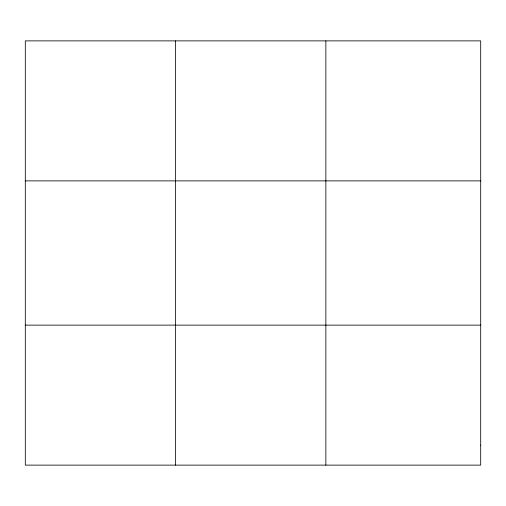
<?xml version="1.0" encoding="UTF-8"?>
<svg xmlns="http://www.w3.org/2000/svg" width="506" height="506" viewBox="0 0 506 506"><rect width="100%" height="100%" fill="white"/><g stroke="black" fill="none" stroke-linecap="round" stroke-linejoin="round"><path stroke-width="0.76" d="M175.582 465.122L175.582 40.878M325.864 465.122L325.864 40.878M25.3 180.876L480.7 180.876M25.3 325.124L480.7 325.124M480.7 445.122L480.7 465.122L25.3 465.122L25.3 40.878L480.7 40.878L480.7 445.122"/></g></svg>
